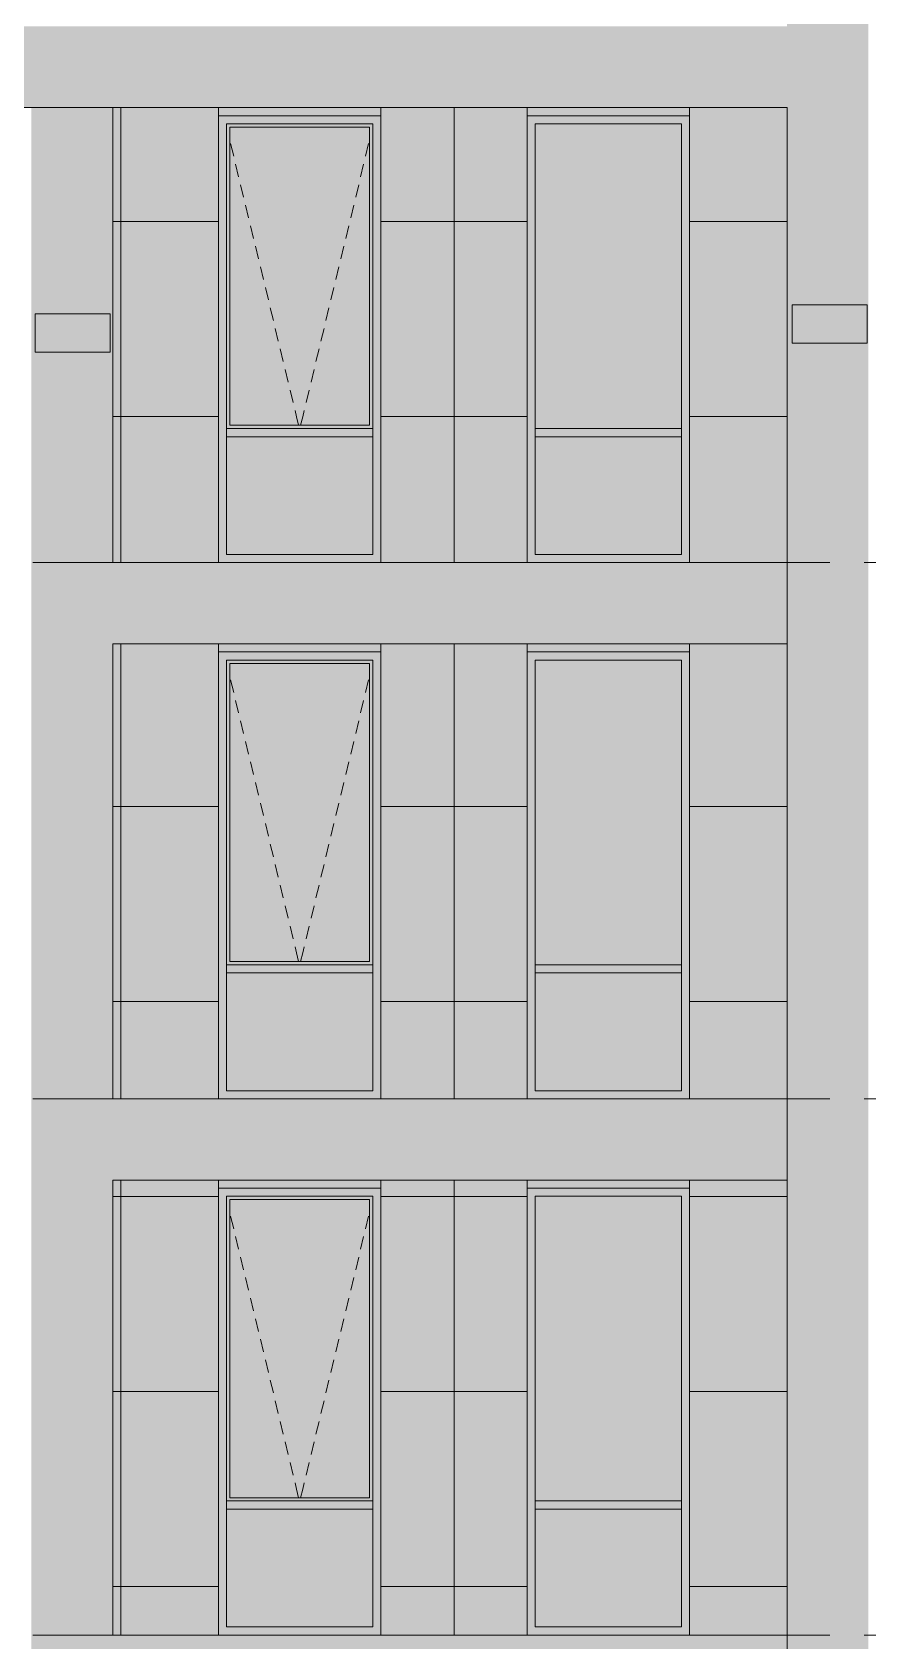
# Model space of a CAD drawing. Header units: millimetres. Extents: x 1499747 to 4341325, y -28481 to 441852.
# Drawn here: x 4146317 to 4151459, y 383893 to 393793 of the extents above; entities that cross this region are included whole.
import ezdxf

# ---------------------------------------------------------------- set-up
doc = ezdxf.new("R2010")
doc.units = ezdxf.units.MM
doc.header["$MEASUREMENT"] = 0
doc.layers.add('Чертеж и Рисунок', color=7, linetype='Continuous')

msp = doc.modelspace()

# ---------------------------------------------------------------- hatches: boundary and pattern name
at = {"layer": 'Чертеж и Рисунок', "linetype": 'Continuous', "lineweight": 0, "true_color": 0xffffff}
for points in [[(4150962.7, 399933), (4150962.7, 373528.4), (4151462.7, 373528.4), (4151462.7, 399933)], [(4136962.7, 393828.4), (4136962.7, 393328.4), (4150962.7, 393328.4), (4150962.7, 393828.4)], [(4146312.8, 373528.4), (4146812.8, 373528.4), (4146812.8, 393328.4), (4146312.8, 393328.4)], [(4150962.7, 393328.4), (4146812.8, 393328.4), (4146812.8, 390528.4), (4147462.8, 390528.4), (4147462.8, 393278.4), (4148462.8, 393278.4), (4148462.8, 390528.4), (4149362.7, 390528.4), (4149362.7, 393278.4), (4150362.7, 393278.4), (4150362.7, 390528.4), (4150962.7, 390528.4)], [(4146334.9, 391823.2), (4146796.8, 391823.2), (4146796.8, 392058.9), (4146334.9, 392058.9)], [(4150993.8, 391879), (4151455.6, 391879), (4151455.6, 392114.7), (4150993.8, 392114.7)], [(4150962.7, 390528.4), (4146812.8, 390528.4), (4146812.8, 390028.4), (4150962.7, 390028.4)], [(4146812.8, 390028.4), (4146812.8, 387228.4), (4147462.8, 387228.4), (4147462.8, 389978.4), (4148462.8, 389978.4), (4148462.8, 387228.4), (4149362.7, 387228.4), (4149362.7, 389978.4), (4150362.7, 389978.4), (4150362.7, 387228.4), (4150962.7, 387228.4), (4150962.7, 390028.4)], [(4146812.8, 387228.4), (4146812.8, 386728.4), (4150962.7, 386728.4), (4150962.7, 387228.4)], [(4146812.8, 383928.4), (4147462.8, 383928.4), (4147462.8, 386678.4), (4148462.8, 386678.4), (4148462.8, 383928.4), (4149362.7, 383928.4), (4149362.7, 386678.4), (4150362.7, 386678.4), (4150362.7, 383928.4), (4150962.7, 383928.4), (4150962.7, 386728.4), (4146812.8, 386728.4)], [(4146812.8, 383428.4), (4150962.7, 383428.4), (4150962.7, 383928.4), (4146812.8, 383928.4)]]:
    msp.add_hatch(color=7, dxfattribs=at).paths.add_polyline_path(points)
at = {"layer": 'Чертеж и Рисунок', "linetype": 'Continuous', "lineweight": 0, "true_color": 0x2e2e2e}
for points in [[(4147462.8, 392928.4), (4147512.8, 392928.4), (4147512.8, 393228.4), (4147462.8, 393278.4)], [(4147462.8, 393278.4), (4147512.8, 393228.4), (4147962.8, 393228.4), (4147962.8, 393278.4)], [(4147962.8, 393278.4), (4147962.8, 393228.4), (4148412.8, 393228.4), (4148462.8, 393278.4)], [(4148462.8, 392928.4), (4148462.8, 393278.4), (4148412.8, 393228.4), (4148412.8, 392928.4)], [(4149362.7, 392928.4), (4149412.7, 392928.4), (4149412.7, 393228.4), (4149362.7, 393278.4)], [(4149862.7, 393278.4), (4149362.7, 393278.4), (4149412.7, 393228.4), (4149862.7, 393228.4)], [(4149862.7, 393278.4), (4149862.7, 393228.4), (4150312.7, 393228.4), (4150362.7, 393278.4)], [(4150362.7, 392928.4), (4150362.7, 393278.4), (4150312.7, 393228.4), (4150312.7, 392928.4)], [(4147462.8, 391528.4), (4147512.8, 391528.4), (4147512.8, 392928.4), (4147462.8, 392928.4)], [(4148462.8, 391528.4), (4148462.8, 392928.4), (4148412.8, 392928.4), (4148412.8, 391528.4)], [(4149362.7, 391528.4), (4149412.7, 391528.4), (4149412.7, 392928.4), (4149362.7, 392928.4)], [(4150362.7, 391528.4), (4150362.7, 392928.4), (4150312.7, 392928.4), (4150312.7, 391528.4)], [(4147462.8, 391328.4), (4147512.8, 391328.4), (4147512.8, 391528.4), (4147462.8, 391528.4)], [(4148462.8, 391328.4), (4148462.8, 391528.4), (4148412.8, 391528.4), (4148412.8, 391328.4)], [(4149362.7, 391328.4), (4149412.7, 391328.4), (4149412.7, 391528.4), (4149362.7, 391528.4)], [(4150362.7, 391328.4), (4150362.7, 391528.4), (4150312.7, 391528.4), (4150312.7, 391328.4)], [(4147512.8, 391303.4), (4147962.8, 391303.4), (4147962.8, 391353.4), (4147512.8, 391353.4)], [(4147962.8, 391353.4), (4147962.8, 391303.4), (4148412.8, 391303.4), (4148412.8, 391353.4)], [(4149412.7, 391303.4), (4149862.7, 391303.4), (4149862.7, 391353.4), (4149412.7, 391353.4)], [(4149862.7, 391353.4), (4149862.7, 391303.4), (4150312.7, 391303.4), (4150312.7, 391353.4)], [(4147462.8, 391328.4), (4147462.8, 390528.4), (4147512.8, 390578.4), (4147512.8, 391328.4)], [(4148462.8, 391328.4), (4148412.8, 391328.4), (4148412.8, 390578.4), (4148462.8, 390528.4)], [(4149362.7, 391328.4), (4149362.7, 390528.4), (4149412.7, 390578.4), (4149412.7, 391328.4)], [(4150362.7, 391328.4), (4150312.7, 391328.4), (4150312.7, 390578.4), (4150362.7, 390528.4)], [(4147462.8, 390528.4), (4147962.8, 390528.4), (4147962.8, 390578.4), (4147512.8, 390578.4)], [(4147962.8, 390528.4), (4148462.8, 390528.4), (4148412.8, 390578.4), (4147962.8, 390578.4)], [(4149862.7, 390528.4), (4149862.7, 390578.4), (4149412.7, 390578.4), (4149362.7, 390528.4)], [(4149862.7, 390528.4), (4150362.7, 390528.4), (4150312.7, 390578.4), (4149862.7, 390578.4)], [(4147462.8, 389628.4), (4147512.8, 389628.4), (4147512.8, 389928.4), (4147462.8, 389978.4)], [(4147462.8, 389978.4), (4147512.8, 389928.4), (4147962.8, 389928.4), (4147962.8, 389978.4)], [(4147962.8, 389978.4), (4147962.8, 389928.4), (4148412.8, 389928.4), (4148462.8, 389978.4)], [(4148462.8, 389628.4), (4148462.8, 389978.4), (4148412.8, 389928.4), (4148412.8, 389628.4)], [(4149362.7, 389628.4), (4149412.7, 389628.4), (4149412.7, 389928.4), (4149362.7, 389978.4)], [(4149862.7, 389978.4), (4149362.7, 389978.4), (4149412.7, 389928.4), (4149862.7, 389928.4)], [(4149862.7, 389978.4), (4149862.7, 389928.4), (4150312.7, 389928.4), (4150362.7, 389978.4)], [(4150362.7, 389628.4), (4150362.7, 389978.4), (4150312.7, 389928.4), (4150312.7, 389628.4)], [(4147462.8, 388228.4), (4147512.8, 388228.4), (4147512.8, 389628.4), (4147462.8, 389628.4)], [(4148462.8, 388228.4), (4148462.8, 389628.4), (4148412.8, 389628.4), (4148412.8, 388228.4)], [(4149362.7, 388228.4), (4149412.7, 388228.4), (4149412.7, 389628.4), (4149362.7, 389628.4)], [(4150362.7, 388228.4), (4150362.7, 389628.4), (4150312.7, 389628.4), (4150312.7, 388228.4)], [(4147462.8, 388028.4), (4147512.8, 388028.4), (4147512.8, 388228.4), (4147462.8, 388228.4)], [(4148462.8, 388028.4), (4148462.8, 388228.4), (4148412.8, 388228.4), (4148412.8, 388028.4)], [(4149362.7, 388028.4), (4149412.7, 388028.4), (4149412.7, 388228.4), (4149362.7, 388228.4)], [(4150362.7, 388028.4), (4150362.7, 388228.4), (4150312.7, 388228.4), (4150312.7, 388028.4)], [(4147462.8, 388028.4), (4147462.8, 387228.4), (4147512.8, 387278.4), (4147512.8, 388028.4)], [(4147512.8, 388053.4), (4147512.8, 388003.4), (4147962.8, 388003.4), (4147962.8, 388053.4)], [(4147962.8, 388053.4), (4147962.8, 388003.4), (4148412.8, 388003.4), (4148412.8, 388053.4)], [(4148462.8, 388028.4), (4148412.8, 388028.4), (4148412.8, 387278.4), (4148462.8, 387228.4)], [(4149362.7, 388028.4), (4149362.7, 387228.4), (4149412.7, 387278.4), (4149412.7, 388028.4)], [(4149412.7, 388003.4), (4149862.7, 388003.4), (4149862.7, 388053.4), (4149412.7, 388053.4)], [(4149862.7, 388053.4), (4149862.7, 388003.4), (4150312.7, 388003.4), (4150312.7, 388053.4)], [(4150362.7, 388028.4), (4150312.7, 388028.4), (4150312.7, 387278.4), (4150362.7, 387228.4)], [(4147462.8, 387228.4), (4147962.8, 387228.4), (4147962.8, 387278.4), (4147512.8, 387278.4)], [(4147962.8, 387228.4), (4148462.8, 387228.4), (4148412.8, 387278.4), (4147962.8, 387278.4)], [(4149862.7, 387228.4), (4149862.7, 387278.4), (4149412.7, 387278.4), (4149362.7, 387228.4)], [(4149862.7, 387228.4), (4150362.7, 387228.4), (4150312.7, 387278.4), (4149862.7, 387278.4)], [(4147462.8, 386328.4), (4147512.8, 386328.4), (4147512.8, 386628.4), (4147462.8, 386678.4)], [(4147962.8, 386678.4), (4147462.8, 386678.4), (4147512.8, 386628.4), (4147962.8, 386628.4)], [(4147962.8, 386678.4), (4147962.8, 386628.4), (4148412.8, 386628.4), (4148462.8, 386678.4)], [(4148462.8, 386328.4), (4148462.8, 386678.4), (4148412.8, 386628.4), (4148412.8, 386328.4)], [(4149362.7, 386328.4), (4149412.7, 386328.4), (4149412.7, 386628.4), (4149362.7, 386678.4)], [(4149862.7, 386678.4), (4149362.7, 386678.4), (4149412.7, 386628.4), (4149862.7, 386628.4)], [(4149862.7, 386678.4), (4149862.7, 386628.4), (4150312.7, 386628.4), (4150362.7, 386678.4)], [(4150362.7, 386328.4), (4150362.7, 386678.4), (4150312.7, 386628.4), (4150312.7, 386328.4)], [(4147462.8, 384928.4), (4147512.8, 384928.4), (4147512.8, 386328.4), (4147462.8, 386328.4)], [(4148462.8, 384928.4), (4148462.8, 386328.4), (4148412.8, 386328.4), (4148412.8, 384928.4)], [(4149362.7, 384928.4), (4149412.7, 384928.4), (4149412.7, 386328.4), (4149362.7, 386328.4)], [(4150362.7, 384928.4), (4150362.7, 386328.4), (4150312.7, 386328.4), (4150312.7, 384928.4)], [(4147462.8, 384728.4), (4147512.8, 384728.4), (4147512.8, 384928.4), (4147462.8, 384928.4)], [(4148462.8, 384728.4), (4148462.8, 384928.4), (4148412.8, 384928.4), (4148412.8, 384728.4)], [(4149362.7, 384728.4), (4149412.7, 384728.4), (4149412.7, 384928.4), (4149362.7, 384928.4)], [(4150362.7, 384728.4), (4150362.7, 384928.4), (4150312.7, 384928.4), (4150312.7, 384728.4)], [(4147462.8, 384728.4), (4147462.8, 383928.4), (4147512.8, 383978.4), (4147512.8, 384728.4)], [(4147512.8, 384753.4), (4147512.8, 384703.4), (4147962.8, 384703.4), (4147962.8, 384753.4)], [(4147962.8, 384753.4), (4147962.8, 384703.4), (4148412.8, 384703.4), (4148412.8, 384753.4)], [(4148462.8, 384728.4), (4148412.8, 384728.4), (4148412.8, 383978.4), (4148462.8, 383928.4)], [(4149362.7, 384728.4), (4149362.7, 383928.4), (4149412.7, 383978.4), (4149412.7, 384728.4)], [(4149412.7, 384703.4), (4149862.7, 384703.4), (4149862.7, 384753.4), (4149412.7, 384753.4)], [(4149862.7, 384753.4), (4149862.7, 384703.4), (4150312.7, 384703.4), (4150312.7, 384753.4)], [(4150362.7, 384728.4), (4150312.7, 384728.4), (4150312.7, 383978.4), (4150362.7, 383928.4)], [(4147512.8, 383978.4), (4147462.8, 383928.4), (4147962.8, 383928.4), (4147962.8, 383978.4)], [(4147962.8, 383928.4), (4148462.8, 383928.4), (4148412.8, 383978.4), (4147962.8, 383978.4)], [(4149862.7, 383928.4), (4149862.7, 383978.4), (4149412.7, 383978.4), (4149362.7, 383928.4)], [(4149862.7, 383928.4), (4150362.7, 383928.4), (4150312.7, 383978.4), (4149862.7, 383978.4)]]:
    msp.add_hatch(color=250, dxfattribs=at).paths.add_polyline_path(points)
at = {"layer": 'Чертеж и Рисунок', "linetype": 'Continuous', "lineweight": 0, "true_color": 0xf7fdff}
for points in [[(4147512.8, 391353.4), (4147532.8, 391373.4), (4147532.8, 393208.4), (4147512.8, 393228.4)], [(4148412.8, 393228.4), (4147512.8, 393228.4), (4147532.8, 393208.4), (4148392.8, 393208.4)], [(4148412.8, 391353.4), (4148412.8, 393228.4), (4148392.8, 393208.4), (4148392.8, 391373.4)], [(4147512.8, 391353.4), (4148412.8, 391353.4), (4148392.8, 391373.4), (4147532.8, 391373.4)], [(4147512.8, 389928.4), (4147512.8, 388053.4), (4147532.8, 388073.4), (4147532.8, 389908.4)], [(4148412.8, 389928.4), (4147512.8, 389928.4), (4147532.8, 389908.4), (4148392.8, 389908.4)], [(4148412.8, 388053.4), (4148412.8, 389928.4), (4148392.8, 389908.4), (4148392.8, 388073.4)], [(4147512.8, 388053.4), (4148412.8, 388053.4), (4148392.8, 388073.4), (4147532.8, 388073.4)], [(4147512.8, 386628.4), (4147512.8, 384753.4), (4147532.8, 384773.4), (4147532.8, 386608.4)], [(4148412.8, 386628.4), (4147512.8, 386628.4), (4147532.8, 386608.4), (4148392.8, 386608.4)], [(4148412.8, 384753.4), (4148412.8, 386628.4), (4148392.8, 386608.4), (4148392.8, 384773.4)], [(4147512.8, 384753.4), (4148412.8, 384753.4), (4148392.8, 384773.4), (4147532.8, 384773.4)]]:
    msp.add_hatch(color=7, dxfattribs=at).paths.add_polyline_path(points)
at = {"layer": 'Чертеж и Рисунок', "linetype": 'Continuous', "lineweight": 0, "true_color": 0x84adf9}
for points in [[(4149412.7, 391353.4), (4150312.7, 391353.4), (4150312.7, 392928.4), (4150312.7, 393228.4), (4149412.7, 393228.4)], [(4147532.8, 393208.4), (4147532.8, 391373.4), (4148392.8, 391373.4), (4148392.8, 393208.4)], [(4147512.8, 390578.4), (4148412.8, 390578.4), (4148412.8, 391303.4), (4147512.8, 391303.4)], [(4149412.7, 391303.4), (4149412.7, 390578.4), (4150312.7, 390578.4), (4150312.7, 391303.4)], [(4147532.8, 388073.4), (4148392.8, 388073.4), (4148392.8, 389908.4), (4147532.8, 389908.4)], [(4149412.7, 388053.4), (4150312.7, 388053.4), (4150312.7, 388228.4), (4150312.7, 389628.4), (4150312.7, 389928.4), (4149412.7, 389928.4)], [(4147512.8, 388003.4), (4147512.8, 387278.4), (4148412.8, 387278.4), (4148412.8, 388003.4)], [(4149412.7, 388003.4), (4149412.7, 387278.4), (4150312.7, 387278.4), (4150312.7, 388003.4)], [(4147532.8, 386608.4), (4147532.8, 384773.4), (4148392.8, 384773.4), (4148392.8, 386608.4)], [(4149412.7, 384753.4), (4150312.7, 384753.4), (4150312.7, 384928.4), (4150312.7, 386628.4), (4149412.7, 386628.4)], [(4147512.8, 384703.4), (4147512.8, 383978.4), (4148412.8, 383978.4), (4148412.8, 384703.4)], [(4149412.7, 384703.4), (4149412.7, 383978.4), (4150312.7, 383978.4), (4150312.7, 384703.4)]]:
    msp.add_hatch(color=161, dxfattribs=at).paths.add_polyline_path(points)

# ---------------------------------------------------------------- linework, layer by layer
at = {"layer": 'Чертеж и Рисунок', "color": 7, "linetype": 'Continuous', "lineweight": 5}
for points in [[(4136962.7, 393328.4), (4150962.7, 393328.4)], [(4146812.8, 390528.4), (4146812.8, 393328.4)], [(4150962.7, 373528.4), (4150962.7, 393328.4)], [(4147462.8, 390528.4), (4147462.8, 393278.4)], [(4147462.8, 393278.4), (4148462.8, 393278.4)], [(4147512.8, 392928.4), (4147512.8, 393228.4)], [(4147512.8, 393228.4), (4147962.8, 393228.4)], [(4147962.8, 393228.4), (4148412.8, 393228.4)], [(4148412.8, 392928.4), (4148412.8, 393228.4)], [(4149362.7, 393278.4), (4150362.7, 393278.4)], [(4149412.7, 392928.4), (4149412.7, 393228.4)], [(4149412.7, 393228.4), (4149862.7, 393228.4)], [(4149862.7, 393228.4), (4150312.7, 393228.4)], [(4150312.7, 392928.4), (4150312.7, 393228.4)], [(4150362.7, 393278.4), (4150362.7, 390528.4)], [(4147532.8, 393208.4), (4147532.8, 391373.4)], [(4148392.8, 393208.4), (4147532.8, 393208.4)], [(4148392.8, 391373.4), (4148392.8, 393208.4)], [(4147512.8, 391528.4), (4147512.8, 392928.4)], [(4148412.8, 391528.4), (4148412.8, 392928.4)], [(4149412.7, 391528.4), (4149412.7, 392928.4)], [(4150312.7, 391528.4), (4150312.7, 392928.4)], [(4146334.9, 391823.2), (4146334.9, 392058.9)], [(4146334.9, 392058.9), (4146796.8, 392058.9)], [(4146796.8, 392058.9), (4146796.8, 391823.2)], [(4150993.8, 391879), (4150993.8, 392114.7)], [(4150993.8, 392114.7), (4151455.6, 392114.7)], [(4151455.6, 392114.7), (4151455.6, 391879)], [(4151455.6, 391879), (4150993.8, 391879)], [(4146796.8, 391823.2), (4146334.9, 391823.2)], [(4147512.8, 391353.4), (4147512.8, 391528.4)], [(4148412.8, 391353.4), (4148412.8, 391528.4)], [(4149412.7, 391353.4), (4149412.7, 391528.4)], [(4150312.7, 391353.4), (4150312.7, 391528.4)], [(4147512.8, 391328.4), (4147512.8, 391353.4)], [(4147962.8, 391353.4), (4147512.8, 391353.4)], [(4147532.8, 391373.4), (4148392.8, 391373.4)], [(4148412.8, 391353.4), (4147962.8, 391353.4)], [(4148412.8, 391328.4), (4148412.8, 391353.4)], [(4149412.7, 391328.4), (4149412.7, 391353.4)], [(4149862.7, 391353.4), (4149412.7, 391353.4)], [(4150312.7, 391353.4), (4149862.7, 391353.4)], [(4150312.7, 391328.4), (4150312.7, 391353.4)], [(4147512.8, 391303.4), (4147512.8, 391328.4)], [(4147512.8, 390578.4), (4147512.8, 391303.4)], [(4147962.8, 391303.4), (4147512.8, 391303.4)], [(4148412.8, 391303.4), (4147962.8, 391303.4)], [(4148412.8, 391303.4), (4148412.8, 391328.4)], [(4148412.8, 390578.4), (4148412.8, 391303.4)], [(4149412.7, 391303.4), (4149412.7, 391328.4)], [(4149412.7, 390578.4), (4149412.7, 391303.4)], [(4149862.7, 391303.4), (4149412.7, 391303.4)], [(4150312.7, 391303.4), (4149862.7, 391303.4)], [(4150312.7, 391303.4), (4150312.7, 391328.4)], [(4150312.7, 390578.4), (4150312.7, 391303.4)], [(4147962.8, 390578.4), (4147512.8, 390578.4)], [(4148412.8, 390578.4), (4147962.8, 390578.4)], [(4149862.7, 390578.4), (4149412.7, 390578.4)], [(4150312.7, 390578.4), (4149862.7, 390578.4)], [(4146812.8, 390528.4), (4150962.7, 390528.4)], [(4146812.8, 387228.4), (4146812.8, 390028.4)], [(4146812.8, 390028.4), (4150962.7, 390028.4)], [(4147462.8, 387228.4), (4147462.8, 389978.4)], [(4147462.8, 389978.4), (4148462.8, 389978.4)], [(4149362.7, 389978.4), (4150362.7, 389978.4)], [(4150362.7, 389978.4), (4150362.7, 387228.4)], [(4147512.8, 389628.4), (4147512.8, 389928.4)], [(4147512.8, 389928.4), (4147962.8, 389928.4)], [(4147532.8, 389908.4), (4147532.8, 388073.4)], [(4148392.8, 389908.4), (4147532.8, 389908.4)], [(4147962.8, 389928.4), (4148412.8, 389928.4)], [(4148392.8, 388073.4), (4148392.8, 389908.4)], [(4148412.8, 389628.4), (4148412.8, 389928.4)], [(4149412.7, 389628.4), (4149412.7, 389928.4)], [(4149412.7, 389928.4), (4149862.7, 389928.4)], [(4149862.7, 389928.4), (4150312.7, 389928.4)], [(4150312.7, 389628.4), (4150312.7, 389928.4)], [(4147512.8, 388228.4), (4147512.8, 389628.4)], [(4148412.8, 388228.4), (4148412.8, 389628.4)], [(4149412.7, 388228.4), (4149412.7, 389628.4)], [(4150312.7, 388228.4), (4150312.7, 389628.4)], [(4147512.8, 388053.4), (4147512.8, 388228.4)], [(4148412.8, 388053.4), (4148412.8, 388228.4)], [(4149412.7, 388053.4), (4149412.7, 388228.4)], [(4150312.7, 388053.4), (4150312.7, 388228.4)], [(4147512.8, 388028.4), (4147512.8, 388053.4)], [(4147962.8, 388053.4), (4147512.8, 388053.4)], [(4147512.8, 388003.4), (4147512.8, 388028.4)], [(4147512.8, 387278.4), (4147512.8, 388003.4)], [(4147962.8, 388003.4), (4147512.8, 388003.4)], [(4147532.8, 388073.4), (4148392.8, 388073.4)], [(4148412.8, 388053.4), (4147962.8, 388053.4)], [(4148412.8, 388003.4), (4147962.8, 388003.4)], [(4148412.8, 388028.4), (4148412.8, 388053.4)], [(4148412.8, 388003.4), (4148412.8, 388028.4)], [(4148412.8, 387278.4), (4148412.8, 388003.4)], [(4149412.7, 388028.4), (4149412.7, 388053.4)], [(4149862.7, 388053.4), (4149412.7, 388053.4)], [(4149412.7, 388003.4), (4149412.7, 388028.4)], [(4149412.7, 387278.4), (4149412.7, 388003.4)], [(4149862.7, 388003.4), (4149412.7, 388003.4)], [(4150312.7, 388053.4), (4149862.7, 388053.4)], [(4150312.7, 388003.4), (4149862.7, 388003.4)], [(4150312.7, 388028.4), (4150312.7, 388053.4)], [(4150312.7, 388003.4), (4150312.7, 388028.4)], [(4150312.7, 387278.4), (4150312.7, 388003.4)], [(4146812.8, 387228.4), (4150962.7, 387228.4)], [(4147962.8, 387278.4), (4147512.8, 387278.4)], [(4148412.8, 387278.4), (4147962.8, 387278.4)], [(4149862.7, 387278.4), (4149412.7, 387278.4)], [(4150312.7, 387278.4), (4149862.7, 387278.4)], [(4146812.8, 383928.4), (4146812.8, 386728.4)], [(4146812.8, 386728.4), (4150962.7, 386728.4)], [(4147462.8, 383928.4), (4147462.8, 386678.4)], [(4147462.8, 386678.4), (4148462.8, 386678.4)], [(4147512.8, 386328.4), (4147512.8, 386628.4)], [(4147512.8, 386628.4), (4147962.8, 386628.4)], [(4147532.8, 386608.4), (4147532.8, 384773.4)], [(4148392.8, 386608.4), (4147532.8, 386608.4)], [(4147962.8, 386628.4), (4148412.8, 386628.4)], [(4148392.8, 384773.4), (4148392.8, 386608.4)], [(4148412.8, 386328.4), (4148412.8, 386628.4)], [(4149362.7, 386678.4), (4150362.7, 386678.4)], [(4149412.7, 386328.4), (4149412.7, 386628.4)], [(4149412.7, 386628.4), (4149862.7, 386628.4)], [(4149862.7, 386628.4), (4150312.7, 386628.4)], [(4150312.7, 386328.4), (4150312.7, 386628.4)], [(4150362.7, 386678.4), (4150362.7, 383928.4)], [(4147512.8, 384928.4), (4147512.8, 386328.4)], [(4148412.8, 384928.4), (4148412.8, 386328.4)], [(4149412.7, 384928.4), (4149412.7, 386328.4)], [(4150312.7, 384928.4), (4150312.7, 386328.4)], [(4147512.8, 384753.4), (4147512.8, 384928.4)], [(4148412.8, 384753.4), (4148412.8, 384928.4)], [(4149412.7, 384753.4), (4149412.7, 384928.4)], [(4150312.7, 384753.4), (4150312.7, 384928.4)], [(4147512.8, 384728.4), (4147512.8, 384753.4)], [(4147962.8, 384753.4), (4147512.8, 384753.4)], [(4147512.8, 384703.4), (4147512.8, 384728.4)], [(4147532.8, 384773.4), (4148392.8, 384773.4)], [(4148412.8, 384753.4), (4147962.8, 384753.4)], [(4148412.8, 384728.4), (4148412.8, 384753.4)], [(4148412.8, 384703.4), (4148412.8, 384728.4)], [(4149412.7, 384728.4), (4149412.7, 384753.4)], [(4149862.7, 384753.4), (4149412.7, 384753.4)], [(4149412.7, 384703.4), (4149412.7, 384728.4)], [(4150312.7, 384753.4), (4149862.7, 384753.4)], [(4150312.7, 384728.4), (4150312.7, 384753.4)], [(4150312.7, 384703.4), (4150312.7, 384728.4)], [(4147512.8, 383978.4), (4147512.8, 384703.4)], [(4147962.8, 384703.4), (4147512.8, 384703.4)], [(4148412.8, 384703.4), (4147962.8, 384703.4)], [(4148412.8, 383978.4), (4148412.8, 384703.4)], [(4149412.7, 383978.4), (4149412.7, 384703.4)], [(4149862.7, 384703.4), (4149412.7, 384703.4)], [(4150312.7, 384703.4), (4149862.7, 384703.4)], [(4150312.7, 383978.4), (4150312.7, 384703.4)], [(4146812.8, 383928.4), (4150962.7, 383928.4)], [(4147962.8, 383978.4), (4147512.8, 383978.4)], [(4148412.8, 383978.4), (4147962.8, 383978.4)], [(4149862.7, 383978.4), (4149412.7, 383978.4)], [(4150312.7, 383978.4), (4149862.7, 383978.4)]]:
    msp.add_lwpolyline(points, dxfattribs=at)
at = {"layer": 'Чертеж и Рисунок', "color": 253, "linetype": 'Continuous', "lineweight": 5, "true_color": 0xaaaaaa}
for points in [[(4146862.6, 393328.4), (4146862.6, 390528.4)], [(4147462.8, 393328.4), (4147462.8, 390528.4)], [(4148462.8, 393328.4), (4148462.8, 390528.4)], [(4148912.8, 393328.4), (4148912.8, 390528.4)], [(4149362.7, 393328.4), (4149362.7, 390528.4)], [(4150362.8, 393328.4), (4150362.8, 390528.4)], [(4146812.8, 392628), (4147462.8, 392628)], [(4148462.8, 392628), (4149362.7, 392628)], [(4149362.7, 392628), (4149362.8, 392628)], [(4150362.8, 392628), (4150962.7, 392628)], [(4146812.8, 391428), (4147462.8, 391428)], [(4148462.8, 391428), (4149362.7, 391428)], [(4149362.7, 391428), (4149362.8, 391428)], [(4150362.8, 391428), (4150962.7, 391428)], [(4146862.6, 390028.4), (4146862.6, 387228.4)], [(4147462.8, 390028.4), (4147462.8, 387228.4)], [(4148462.8, 390028.4), (4148462.8, 387228.4)], [(4148912.8, 390028.4), (4148912.8, 387228.4)], [(4149362.7, 390028.4), (4149362.7, 387228.4)], [(4150362.8, 390028.4), (4150362.8, 387228.4)], [(4146812.8, 389028), (4147462.8, 389028)], [(4148462.8, 389028), (4149362.7, 389028)], [(4149362.7, 389028), (4149362.8, 389028)], [(4150362.8, 389028), (4150962.7, 389028)], [(4146812.8, 387828), (4147462.8, 387828)], [(4148462.8, 387828), (4149362.7, 387828)], [(4149362.7, 387828), (4149362.8, 387828)], [(4150362.8, 387828), (4150962.7, 387828)], [(4146862.6, 386728.4), (4146862.6, 383928.4)], [(4147462.8, 386728.4), (4147462.8, 383928.4)], [(4148462.8, 386728.4), (4148462.8, 383928.4)], [(4148912.8, 386728.4), (4148912.8, 383928.4)], [(4149362.7, 386728.4), (4149362.7, 383928.4)], [(4150362.8, 386728.4), (4150362.8, 383928.4)], [(4146812.8, 386628), (4147462.8, 386628)], [(4148462.8, 386628), (4149362.7, 386628)], [(4149362.7, 386628), (4149362.8, 386628)], [(4150362.8, 386628), (4150962.7, 386628)], [(4146812.8, 385428), (4147462.8, 385428)], [(4148462.8, 385428), (4149362.7, 385428)], [(4149362.7, 385428), (4149362.8, 385428)], [(4150362.8, 385428), (4150962.7, 385428)], [(4146812.8, 384228), (4147462.8, 384228)], [(4148462.8, 384228), (4149362.7, 384228)], [(4149362.7, 384228), (4149362.8, 384228)], [(4150362.8, 384228), (4150962.7, 384228)]]:
    msp.add_lwpolyline(points, dxfattribs=at)
at = {"layer": 'Чертеж и Рисунок', "color": 23, "linetype": 'Continuous', "lineweight": 5, "true_color": 0xbf8080}
for points in [[(4147538.3, 393107.1), (4147557.1, 393029.3)], [(4148387.3, 393107.1), (4148368.6, 393029.3)], [(4147568.8, 392980.7), (4147587.6, 392902.9)], [(4148356.8, 392980.7), (4148338.1, 392902.9)], [(4147599.3, 392854.3), (4147618.1, 392776.6)], [(4148326.3, 392854.3), (4148307.6, 392776.6)], [(4147629.9, 392728), (4147648.6, 392650.2)], [(4148295.8, 392728), (4148277.1, 392650.2)], [(4147660.4, 392601.6), (4147679.1, 392523.8)], [(4148265.3, 392601.6), (4148246.6, 392523.8)], [(4147690.9, 392475.2), (4147709.6, 392397.5)], [(4148234.8, 392475.2), (4148216, 392397.5)], [(4147721.4, 392348.8), (4147740.1, 392271.1)], [(4148204.3, 392348.8), (4148185.5, 392271.1)], [(4147751.9, 392222.5), (4147770.6, 392144.7)], [(4148173.8, 392222.5), (4148155, 392144.7)], [(4147782.4, 392096.1), (4147801.1, 392018.3)], [(4148143.3, 392096.1), (4148124.5, 392018.3)], [(4147812.9, 391969.7), (4147831.6, 391892)], [(4148112.8, 391969.7), (4148094, 391892)], [(4147843.4, 391843.4), (4147862.1, 391765.6)], [(4148082.3, 391843.4), (4148063.5, 391765.6)], [(4147873.9, 391717), (4147892.6, 391639.2)], [(4148051.8, 391717), (4148033, 391639.2)], [(4147904.4, 391590.6), (4147923.2, 391512.9)], [(4148021.3, 391590.6), (4148002.5, 391512.9)], [(4147934.9, 391464.3), (4147944.1, 391426.2)], [(4147990.8, 391464.3), (4147981.6, 391426.2)], [(4147944.1, 391426.2), (4147956.8, 391373.4)], [(4147981.6, 391426.2), (4147968.9, 391373.4)], [(4147538.3, 389807.1), (4147557.1, 389729.3)], [(4148387.3, 389807.1), (4148368.6, 389729.3)], [(4147568.8, 389680.7), (4147587.6, 389602.9)], [(4148356.8, 389680.7), (4148338.1, 389602.9)], [(4147599.3, 389554.3), (4147618.1, 389476.6)], [(4148326.3, 389554.3), (4148307.6, 389476.6)], [(4147629.9, 389428), (4147648.6, 389350.2)], [(4148295.8, 389428), (4148277.1, 389350.2)], [(4147660.4, 389301.6), (4147679.1, 389223.8)], [(4148265.3, 389301.6), (4148246.6, 389223.8)], [(4147690.9, 389175.2), (4147709.6, 389097.5)], [(4148234.8, 389175.2), (4148216, 389097.5)], [(4147721.4, 389048.8), (4147740.1, 388971.1)], [(4148204.3, 389048.8), (4148185.5, 388971.1)], [(4147751.9, 388922.5), (4147770.6, 388844.7)], [(4148173.8, 388922.5), (4148155, 388844.7)], [(4147782.4, 388796.1), (4147801.1, 388718.3)], [(4148143.3, 388796.1), (4148124.5, 388718.3)], [(4147812.9, 388669.7), (4147831.6, 388592)], [(4148112.8, 388669.7), (4148094, 388592)], [(4147843.4, 388543.4), (4147862.1, 388465.6)], [(4148082.3, 388543.4), (4148063.5, 388465.6)], [(4147873.9, 388417), (4147892.6, 388339.2)], [(4148051.8, 388417), (4148033, 388339.2)], [(4147904.4, 388290.6), (4147923.2, 388212.9)], [(4148021.3, 388290.6), (4148002.5, 388212.9)], [(4147934.9, 388164.3), (4147944.1, 388126.2)], [(4147944.1, 388126.2), (4147956.8, 388073.4)], [(4147981.6, 388126.2), (4147968.9, 388073.4)], [(4147990.8, 388164.3), (4147981.6, 388126.2)], [(4147538.3, 386507.1), (4147557.1, 386429.3)], [(4148387.3, 386507.1), (4148368.6, 386429.3)], [(4147568.8, 386380.7), (4147587.6, 386302.9)], [(4148356.8, 386380.7), (4148338.1, 386302.9)], [(4147599.3, 386254.3), (4147618.1, 386176.6)], [(4148326.3, 386254.3), (4148307.6, 386176.6)], [(4147629.9, 386128), (4147648.6, 386050.2)], [(4148295.8, 386128), (4148277.1, 386050.2)], [(4147660.4, 386001.6), (4147679.1, 385923.8)], [(4148265.3, 386001.6), (4148246.6, 385923.8)], [(4147690.9, 385875.2), (4147709.6, 385797.5)], [(4148234.8, 385875.2), (4148216, 385797.5)], [(4147721.4, 385748.8), (4147740.1, 385671.1)], [(4148204.3, 385748.8), (4148185.5, 385671.1)], [(4147751.9, 385622.5), (4147770.6, 385544.7)], [(4148173.8, 385622.5), (4148155, 385544.7)], [(4147782.4, 385496.1), (4147801.1, 385418.3)], [(4148143.3, 385496.1), (4148124.5, 385418.3)], [(4147812.9, 385369.7), (4147831.6, 385292)], [(4148112.8, 385369.7), (4148094, 385292)], [(4147843.4, 385243.4), (4147862.1, 385165.6)], [(4148082.3, 385243.4), (4148063.5, 385165.6)], [(4147873.9, 385117), (4147892.6, 385039.2)], [(4148051.8, 385117), (4148033, 385039.2)], [(4147904.4, 384990.6), (4147923.2, 384912.9)], [(4148021.3, 384990.6), (4148002.5, 384912.9)], [(4147934.9, 384864.3), (4147944.1, 384826.2)], [(4147944.1, 384826.2), (4147956.8, 384773.4)], [(4147981.6, 384826.2), (4147968.9, 384773.4)], [(4147990.8, 384864.3), (4147981.6, 384826.2)]]:
    msp.add_lwpolyline(points, dxfattribs=at)
at = {"layer": 'Чертеж и Рисунок', "color": 1, "linetype": 'Continuous', "lineweight": 0}
for points in [[(4146321.3, 390528.4), (4146850.5, 390528.4)], [(4147062.2, 390528.4), (4147203.3, 390528.4)], [(4147415, 390528.4), (4147944.1, 390528.4)], [(4148155.8, 390528.4), (4148296.9, 390528.4)], [(4148508.6, 390528.4), (4149037.7, 390528.4)], [(4149249.4, 390528.4), (4149390.5, 390528.4)], [(4149602.2, 390528.4), (4150131.3, 390528.4)], [(4150343, 390528.4), (4150484.1, 390528.4)], [(4150695.8, 390528.4), (4151225, 390528.4)], [(4151436.6, 390528.4), (4151577.7, 390528.4)], [(4146321.3, 387228.4), (4146850.5, 387228.4)], [(4147062.2, 387228.4), (4147203.3, 387228.4)], [(4147415, 387228.4), (4147944.1, 387228.4)], [(4148155.8, 387228.4), (4148296.9, 387228.4)], [(4148508.6, 387228.4), (4149037.7, 387228.4)], [(4149249.4, 387228.4), (4149390.5, 387228.4)], [(4149602.2, 387228.4), (4150131.3, 387228.4)], [(4150343, 387228.4), (4150484.1, 387228.4)], [(4150695.8, 387228.4), (4151225, 387228.4)], [(4151436.6, 387228.4), (4151577.7, 387228.4)], [(4146321.3, 383928.4), (4146850.5, 383928.4)], [(4147062.2, 383928.4), (4147203.3, 383928.4)], [(4147415, 383928.4), (4147944.1, 383928.4)], [(4148155.8, 383928.4), (4148296.9, 383928.4)], [(4148508.6, 383928.4), (4149037.7, 383928.4)], [(4149249.4, 383928.4), (4149390.5, 383928.4)], [(4149602.2, 383928.4), (4150131.3, 383928.4)], [(4150343, 383928.4), (4150484.1, 383928.4)], [(4150695.8, 383928.4), (4151225, 383928.4)], [(4151436.6, 383928.4), (4151577.7, 383928.4)]]:
    msp.add_lwpolyline(points, dxfattribs=at)

doc.saveas('drawing.dxf')
